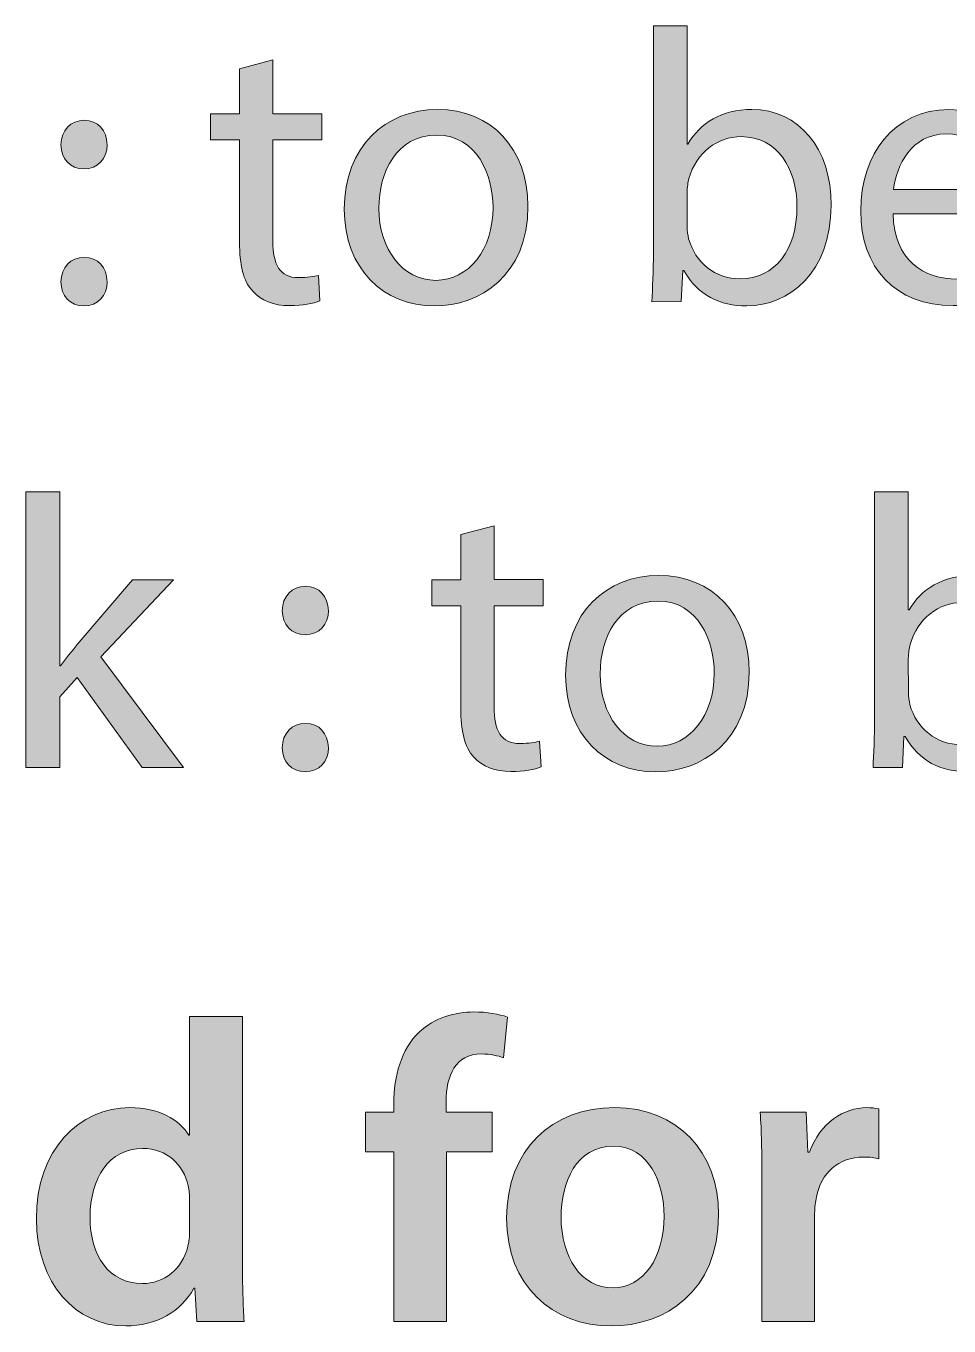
# Model space of a CAD drawing. Header units: inches. Extents: x 589 to 2016, y -1839 to -951.
# Drawn here: x 1831.3 to 1854.86, y -1511.79 to -1478.6 of the extents above; entities that cross this region are included whole.
import ezdxf

# ---------------------------------------------------------------- set-up
doc = ezdxf.new("R2010")
doc.units = ezdxf.units.IN
doc.header["$MEASUREMENT"] = 0
doc.layers.add('Layer 1', color=7, linetype='Continuous')

# ---------------------------------------------------------------- blocks, each defined once
blk = doc.blocks.new('block 115')
at = {"layer": 'Layer 1', "true_color": 0x010101}
h = blk.add_hatch(color=18, dxfattribs=at)
h.dxf.hatch_style = 2
edge = h.paths.add_edge_path()
edge.add_spline(control_points=[(1847.275, -1485.634), (1847.295, -1485.307), (1847.315, -1484.821), (1847.315, -1484.394), (1847.315, -1484.394), (1847.315, -1478.595), (1847.315, -1478.595), (1847.315, -1478.595), (1848.176, -1478.595), (1848.176, -1478.595), (1848.176, -1478.595), (1848.176, -1481.609), (1848.176, -1481.609), (1848.176, -1481.609), (1848.197, -1481.609), (1848.197, -1481.609), (1848.504, -1481.072), (1849.058, -1480.726), (1849.832, -1480.726), (1851.022, -1480.726), (1851.865, -1481.718), (1851.854, -1483.174), (1851.854, -1484.889), (1850.773, -1485.741), (1849.702, -1485.741), (1849.008, -1485.741), (1848.453, -1485.473), (1848.096, -1484.838), (1848.096, -1484.838), (1848.066, -1484.838), (1848.066, -1484.838), (1848.066, -1484.838), (1848.027, -1485.631), (1848.027, -1485.631), (1848.027, -1485.631), (1847.275, -1485.634), (1847.275, -1485.634), (1847.275, -1485.634), (1847.275, -1485.634), (1847.275, -1485.634)], knot_values=[0, 0, 0, 0, 1, 1, 1, 2, 2, 2, 3, 3, 3, 4, 4, 4, 5, 5, 5, 6, 6, 6, 7, 7, 7, 8, 8, 8, 9, 9, 9, 10, 10, 10, 11, 11, 11, 12, 12, 12, 13, 13, 13, 13], degree=3, periodic=1)
edge = h.paths.add_edge_path()
edge.add_spline(control_points=[(1848.176, -1483.711), (1848.176, -1483.821), (1848.197, -1483.929), (1848.215, -1484.028), (1848.384, -1484.633), (1848.889, -1485.05), (1849.524, -1485.05), (1850.436, -1485.05), (1850.981, -1484.306), (1850.981, -1483.205), (1850.981, -1482.243), (1850.485, -1481.42), (1849.553, -1481.42), (1848.958, -1481.42), (1848.403, -1481.826), (1848.224, -1482.49), (1848.203, -1482.589), (1848.174, -1482.709), (1848.174, -1482.848), (1848.174, -1482.848), (1848.176, -1483.711), (1848.176, -1483.711), (1848.176, -1483.711), (1848.176, -1483.711), (1848.176, -1483.711)], knot_values=[0, 0, 0, 0, 1, 1, 1, 2, 2, 2, 3, 3, 3, 4, 4, 4, 5, 5, 5, 6, 6, 6, 7, 7, 7, 8, 8, 8, 8], degree=3, periodic=1)
h = blk.add_hatch(color=18, dxfattribs=at)
h.dxf.hatch_style = 2
edge = h.paths.add_edge_path()
edge.add_spline(control_points=[(1837.6, -1479.459), (1837.6, -1479.459), (1837.6, -1480.836), (1837.6, -1480.836), (1837.6, -1480.836), (1838.85, -1480.836), (1838.85, -1480.836), (1838.85, -1480.836), (1838.85, -1481.501), (1838.85, -1481.501), (1838.85, -1481.501), (1837.6, -1481.501), (1837.6, -1481.501), (1837.6, -1481.501), (1837.6, -1484.087), (1837.6, -1484.087), (1837.6, -1484.682), (1837.769, -1485.02), (1838.254, -1485.02), (1838.482, -1485.02), (1838.651, -1484.991), (1838.762, -1484.961), (1838.762, -1484.961), (1838.801, -1485.615), (1838.801, -1485.615), (1838.632, -1485.684), (1838.365, -1485.734), (1838.028, -1485.734), (1837.622, -1485.734), (1837.294, -1485.606), (1837.086, -1485.368), (1836.839, -1485.111), (1836.749, -1484.684), (1836.749, -1484.119), (1836.749, -1484.119), (1836.749, -1481.502), (1836.749, -1481.502), (1836.749, -1481.502), (1836.007, -1481.502), (1836.007, -1481.502), (1836.007, -1481.502), (1836.007, -1480.837), (1836.007, -1480.837), (1836.007, -1480.837), (1836.749, -1480.837), (1836.749, -1480.837), (1836.749, -1480.837), (1836.749, -1479.687), (1836.749, -1479.687), (1836.749, -1479.687), (1837.6, -1479.459), (1837.6, -1479.459)], knot_values=[0, 0, 0, 0, 1, 1, 1, 2, 2, 2, 3, 3, 3, 4, 4, 4, 5, 5, 5, 6, 6, 6, 7, 7, 7, 8, 8, 8, 9, 9, 9, 10, 10, 10, 11, 11, 11, 12, 12, 12, 13, 13, 13, 14, 14, 14, 15, 15, 15, 16, 16, 16, 17, 17, 17, 17], degree=3, periodic=1)
h = blk.add_hatch(color=18, dxfattribs=at)
h.dxf.hatch_style = 2
edge = h.paths.add_edge_path()
edge.add_spline(control_points=[(1844.112, -1483.195), (1844.112, -1484.97), (1842.884, -1485.743), (1841.724, -1485.743), (1840.424, -1485.743), (1839.424, -1484.791), (1839.424, -1483.275), (1839.424, -1481.669), (1840.474, -1480.728), (1841.802, -1480.728), (1843.18, -1480.728), (1844.112, -1481.729), (1844.112, -1483.195)], knot_values=[0, 0, 0, 0, 1, 1, 1, 2, 2, 2, 3, 3, 3, 4, 4, 4, 4], degree=3, periodic=1)
edge = h.paths.add_edge_path()
edge.add_spline(control_points=[(1840.307, -1483.245), (1840.307, -1484.295), (1840.912, -1485.089), (1841.764, -1485.089), (1842.596, -1485.089), (1843.221, -1484.305), (1843.221, -1483.226), (1843.221, -1482.412), (1842.816, -1481.381), (1841.784, -1481.381), (1840.752, -1481.381), (1840.307, -1482.333), (1840.307, -1483.245)], knot_values=[0, 0, 0, 0, 1, 1, 1, 2, 2, 2, 3, 3, 3, 4, 4, 4, 4], degree=3, periodic=1)
h = blk.add_hatch(color=18, dxfattribs=at)
h.dxf.hatch_style = 2
edge = h.paths.add_edge_path()
edge.add_spline(control_points=[(1853.438, -1483.393), (1853.459, -1484.574), (1854.211, -1485.059), (1855.084, -1485.059), (1855.709, -1485.059), (1856.086, -1484.949), (1856.414, -1484.812), (1856.414, -1484.812), (1856.563, -1485.437), (1856.563, -1485.437), (1856.256, -1485.577), (1855.73, -1485.734), (1854.967, -1485.734), (1853.49, -1485.734), (1852.608, -1484.763), (1852.608, -1483.317), (1852.608, -1481.87), (1853.46, -1480.73), (1854.858, -1480.73), (1856.423, -1480.73), (1856.84, -1482.107), (1856.84, -1482.99), (1856.84, -1483.168), (1856.82, -1483.306), (1856.811, -1483.394), (1856.811, -1483.394), (1853.438, -1483.393), (1853.438, -1483.393), (1853.438, -1483.393), (1853.438, -1483.393), (1853.438, -1483.393)], knot_values=[0, 0, 0, 0, 1, 1, 1, 2, 2, 2, 3, 3, 3, 4, 4, 4, 5, 5, 5, 6, 6, 6, 7, 7, 7, 8, 8, 8, 9, 9, 9, 10, 10, 10, 10], degree=3, periodic=1)
edge = h.paths.add_edge_path()
edge.add_spline(control_points=[(1855.996, -1482.77), (1856.006, -1482.215), (1855.769, -1481.351), (1854.787, -1481.351), (1853.904, -1481.351), (1853.517, -1482.165), (1853.449, -1482.77), (1853.449, -1482.77), (1855.996, -1482.77), (1855.996, -1482.77)], knot_values=[0, 0, 0, 0, 1, 1, 1, 2, 2, 2, 3, 3, 3, 3], degree=3, periodic=1)
h = blk.add_hatch(color=18, dxfattribs=at)
h.dxf.hatch_style = 2
edge = h.paths.add_edge_path()
edge.add_spline(control_points=[(1832.189, -1481.628), (1832.189, -1481.262), (1832.436, -1481.003), (1832.784, -1481.003), (1833.131, -1481.003), (1833.359, -1481.261), (1833.369, -1481.628), (1833.369, -1481.975), (1833.141, -1482.243), (1832.773, -1482.243), (1832.427, -1482.243), (1832.189, -1481.977), (1832.189, -1481.628)], knot_values=[0, 0, 0, 0, 1, 1, 1, 2, 2, 2, 3, 3, 3, 4, 4, 4, 4], degree=3, periodic=1)
edge = h.paths.add_edge_path()
edge.add_spline(control_points=[(1832.189, -1485.127), (1832.189, -1484.761), (1832.436, -1484.502), (1832.784, -1484.502), (1833.131, -1484.502), (1833.359, -1484.76), (1833.369, -1485.127), (1833.369, -1485.475), (1833.141, -1485.742), (1832.773, -1485.742), (1832.427, -1485.743), (1832.189, -1485.476), (1832.189, -1485.127)], knot_values=[0, 0, 0, 0, 1, 1, 1, 2, 2, 2, 3, 3, 3, 4, 4, 4, 4], degree=3, periodic=1)
h = blk.add_hatch(color=18, dxfattribs=at)
h.dxf.hatch_style = 2
edge = h.paths.add_edge_path()
edge.add_spline(control_points=[(1832.159, -1494.931), (1832.159, -1494.931), (1832.18, -1494.931), (1832.18, -1494.931), (1832.298, -1494.762), (1832.466, -1494.555), (1832.605, -1494.386), (1832.605, -1494.386), (1834.013, -1492.731), (1834.013, -1492.731), (1834.013, -1492.731), (1835.064, -1492.731), (1835.064, -1492.731), (1835.064, -1492.731), (1833.209, -1494.704), (1833.209, -1494.704), (1833.209, -1494.704), (1835.321, -1497.53), (1835.321, -1497.53), (1835.321, -1497.53), (1834.259, -1497.53), (1834.259, -1497.53), (1834.259, -1497.53), (1832.604, -1495.229), (1832.604, -1495.229), (1832.604, -1495.229), (1832.158, -1495.724), (1832.158, -1495.724), (1832.158, -1495.724), (1832.158, -1497.529), (1832.158, -1497.529), (1832.158, -1497.529), (1831.296, -1497.529), (1831.296, -1497.529), (1831.296, -1497.529), (1831.296, -1490.49), (1831.296, -1490.49), (1831.296, -1490.49), (1832.158, -1490.49), (1832.158, -1490.49), (1832.158, -1490.49), (1832.159, -1494.931), (1832.159, -1494.931), (1832.159, -1494.931), (1832.159, -1494.931), (1832.159, -1494.931)], knot_values=[0, 0, 0, 0, 1, 1, 1, 2, 2, 2, 3, 3, 3, 4, 4, 4, 5, 5, 5, 6, 6, 6, 7, 7, 7, 8, 8, 8, 9, 9, 9, 10, 10, 10, 11, 11, 11, 12, 12, 12, 13, 13, 13, 14, 14, 14, 15, 15, 15, 15], degree=3, periodic=1)
h = blk.add_hatch(color=18, dxfattribs=at)
h.dxf.hatch_style = 2
edge = h.paths.add_edge_path()
edge.add_spline(control_points=[(1852.924, -1497.529), (1852.944, -1497.202), (1852.962, -1496.716), (1852.962, -1496.289), (1852.962, -1496.289), (1852.962, -1490.491), (1852.962, -1490.491), (1852.962, -1490.491), (1853.824, -1490.491), (1853.824, -1490.491), (1853.824, -1490.491), (1853.824, -1493.504), (1853.824, -1493.504), (1853.824, -1493.504), (1853.844, -1493.504), (1853.844, -1493.504), (1854.152, -1492.969), (1854.706, -1492.622), (1855.48, -1492.622), (1856.67, -1492.622), (1857.513, -1493.614), (1857.501, -1495.07), (1857.501, -1496.784), (1856.421, -1497.635), (1855.35, -1497.635), (1854.655, -1497.635), (1854.1, -1497.368), (1853.744, -1496.733), (1853.744, -1496.733), (1853.714, -1496.733), (1853.714, -1496.733), (1853.714, -1496.733), (1853.675, -1497.527), (1853.675, -1497.527), (1853.675, -1497.527), (1852.924, -1497.529), (1852.924, -1497.529), (1852.924, -1497.529), (1852.924, -1497.529), (1852.924, -1497.529)], knot_values=[0, 0, 0, 0, 1, 1, 1, 2, 2, 2, 3, 3, 3, 4, 4, 4, 5, 5, 5, 6, 6, 6, 7, 7, 7, 8, 8, 8, 9, 9, 9, 10, 10, 10, 11, 11, 11, 12, 12, 12, 13, 13, 13, 13], degree=3, periodic=1)
edge = h.paths.add_edge_path()
edge.add_spline(control_points=[(1853.826, -1495.605), (1853.826, -1495.715), (1853.847, -1495.823), (1853.866, -1495.922), (1854.035, -1496.526), (1854.539, -1496.944), (1855.174, -1496.944), (1856.086, -1496.944), (1856.631, -1496.201), (1856.631, -1495.099), (1856.631, -1494.137), (1856.137, -1493.314), (1855.203, -1493.314), (1854.608, -1493.314), (1854.053, -1493.72), (1853.875, -1494.384), (1853.853, -1494.483), (1853.824, -1494.602), (1853.824, -1494.742), (1853.824, -1494.742), (1853.826, -1495.605), (1853.826, -1495.605), (1853.826, -1495.605), (1853.826, -1495.605), (1853.826, -1495.605)], knot_values=[0, 0, 0, 0, 1, 1, 1, 2, 2, 2, 3, 3, 3, 4, 4, 4, 5, 5, 5, 6, 6, 6, 7, 7, 7, 8, 8, 8, 8], degree=3, periodic=1)
h = blk.add_hatch(color=18, dxfattribs=at)
h.dxf.hatch_style = 2
edge = h.paths.add_edge_path()
edge.add_spline(control_points=[(1843.251, -1491.353), (1843.251, -1491.353), (1843.251, -1492.73), (1843.251, -1492.73), (1843.251, -1492.73), (1844.499, -1492.73), (1844.499, -1492.73), (1844.499, -1492.73), (1844.499, -1493.395), (1844.499, -1493.395), (1844.499, -1493.395), (1843.251, -1493.395), (1843.251, -1493.395), (1843.251, -1493.395), (1843.251, -1495.982), (1843.251, -1495.982), (1843.251, -1496.577), (1843.42, -1496.914), (1843.905, -1496.914), (1844.133, -1496.914), (1844.301, -1496.884), (1844.411, -1496.855), (1844.411, -1496.855), (1844.45, -1497.509), (1844.45, -1497.509), (1844.281, -1497.577), (1844.014, -1497.628), (1843.677, -1497.628), (1843.272, -1497.628), (1842.944, -1497.5), (1842.735, -1497.262), (1842.488, -1497.004), (1842.398, -1496.578), (1842.398, -1496.012), (1842.398, -1496.012), (1842.398, -1493.396), (1842.398, -1493.396), (1842.398, -1493.396), (1841.656, -1493.396), (1841.656, -1493.396), (1841.656, -1493.396), (1841.656, -1492.731), (1841.656, -1492.731), (1841.656, -1492.731), (1842.398, -1492.731), (1842.398, -1492.731), (1842.398, -1492.731), (1842.398, -1491.581), (1842.398, -1491.581), (1842.398, -1491.581), (1843.251, -1491.353), (1843.251, -1491.353)], knot_values=[0, 0, 0, 0, 1, 1, 1, 2, 2, 2, 3, 3, 3, 4, 4, 4, 5, 5, 5, 6, 6, 6, 7, 7, 7, 8, 8, 8, 9, 9, 9, 10, 10, 10, 11, 11, 11, 12, 12, 12, 13, 13, 13, 14, 14, 14, 15, 15, 15, 16, 16, 16, 17, 17, 17, 17], degree=3, periodic=1)
h = blk.add_hatch(color=18, dxfattribs=at)
h.dxf.hatch_style = 2
edge = h.paths.add_edge_path()
edge.add_spline(control_points=[(1849.762, -1495.09), (1849.762, -1496.865), (1848.534, -1497.638), (1847.374, -1497.638), (1846.074, -1497.638), (1845.073, -1496.688), (1845.073, -1495.171), (1845.073, -1493.564), (1846.124, -1492.622), (1847.451, -1492.622), (1848.832, -1492.622), (1849.762, -1493.622), (1849.762, -1495.09)], knot_values=[0, 0, 0, 0, 1, 1, 1, 2, 2, 2, 3, 3, 3, 4, 4, 4, 4], degree=3, periodic=1)
edge = h.paths.add_edge_path()
edge.add_spline(control_points=[(1845.956, -1495.139), (1845.956, -1496.19), (1846.56, -1496.984), (1847.413, -1496.984), (1848.244, -1496.984), (1848.87, -1496.2), (1848.87, -1495.12), (1848.87, -1494.307), (1848.465, -1493.276), (1847.433, -1493.276), (1846.402, -1493.276), (1845.956, -1494.227), (1845.956, -1495.139)], knot_values=[0, 0, 0, 0, 1, 1, 1, 2, 2, 2, 3, 3, 3, 4, 4, 4, 4], degree=3, periodic=1)
h = blk.add_hatch(color=18, dxfattribs=at)
h.dxf.hatch_style = 2
edge = h.paths.add_edge_path()
edge.add_spline(control_points=[(1837.839, -1493.523), (1837.839, -1493.158), (1838.086, -1492.899), (1838.434, -1492.899), (1838.781, -1492.899), (1839.01, -1493.156), (1839.018, -1493.523), (1839.018, -1493.87), (1838.79, -1494.138), (1838.424, -1494.138), (1838.077, -1494.137), (1837.839, -1493.87), (1837.839, -1493.523)], knot_values=[0, 0, 0, 0, 1, 1, 1, 2, 2, 2, 3, 3, 3, 4, 4, 4, 4], degree=3, periodic=1)
edge = h.paths.add_edge_path()
edge.add_spline(control_points=[(1837.839, -1497.023), (1837.839, -1496.657), (1838.086, -1496.399), (1838.434, -1496.399), (1838.781, -1496.399), (1839.01, -1496.656), (1839.018, -1497.023), (1839.018, -1497.369), (1838.79, -1497.636), (1838.424, -1497.636), (1838.077, -1497.636), (1837.839, -1497.37), (1837.839, -1497.023)], knot_values=[0, 0, 0, 0, 1, 1, 1, 2, 2, 2, 3, 3, 3, 4, 4, 4, 4], degree=3, periodic=1)
at = {"layer": 'Layer 1', "lineweight": 0}
for points, knots in [([(1847.275, -1485.634), (1847.295, -1485.307), (1847.315, -1484.821), (1847.315, -1484.394), (1847.315, -1484.394), (1847.315, -1478.595), (1847.315, -1478.595), (1847.315, -1478.595), (1848.176, -1478.595), (1848.176, -1478.595), (1848.176, -1478.595), (1848.176, -1481.609), (1848.176, -1481.609), (1848.176, -1481.609), (1848.197, -1481.609), (1848.197, -1481.609), (1848.504, -1481.072), (1849.058, -1480.726), (1849.832, -1480.726), (1851.022, -1480.726), (1851.865, -1481.718), (1851.854, -1483.174), (1851.854, -1484.889), (1850.773, -1485.741), (1849.702, -1485.741), (1849.008, -1485.741), (1848.453, -1485.473), (1848.096, -1484.838), (1848.096, -1484.838), (1848.066, -1484.838), (1848.066, -1484.838), (1848.066, -1484.838), (1848.027, -1485.631), (1848.027, -1485.631), (1848.027, -1485.631), (1847.275, -1485.634), (1847.275, -1485.634), (1847.275, -1485.634), (1847.275, -1485.634), (1847.275, -1485.634)], [0, 0, 0, 0, 1, 1, 1, 2, 2, 2, 3, 3, 3, 4, 4, 4, 5, 5, 5, 6, 6, 6, 7, 7, 7, 8, 8, 8, 9, 9, 9, 10, 10, 10, 11, 11, 11, 12, 12, 12, 13, 13, 13, 13]), ([(1837.6, -1479.459), (1837.6, -1479.459), (1837.6, -1480.836), (1837.6, -1480.836), (1837.6, -1480.836), (1838.85, -1480.836), (1838.85, -1480.836), (1838.85, -1480.836), (1838.85, -1481.501), (1838.85, -1481.501), (1838.85, -1481.501), (1837.6, -1481.501), (1837.6, -1481.501), (1837.6, -1481.501), (1837.6, -1484.087), (1837.6, -1484.087), (1837.6, -1484.682), (1837.769, -1485.02), (1838.254, -1485.02), (1838.482, -1485.02), (1838.651, -1484.991), (1838.762, -1484.961), (1838.762, -1484.961), (1838.801, -1485.615), (1838.801, -1485.615), (1838.632, -1485.684), (1838.365, -1485.734), (1838.028, -1485.734), (1837.622, -1485.734), (1837.294, -1485.606), (1837.086, -1485.368), (1836.839, -1485.111), (1836.749, -1484.684), (1836.749, -1484.119), (1836.749, -1484.119), (1836.749, -1481.502), (1836.749, -1481.502), (1836.749, -1481.502), (1836.007, -1481.502), (1836.007, -1481.502), (1836.007, -1481.502), (1836.007, -1480.837), (1836.007, -1480.837), (1836.007, -1480.837), (1836.749, -1480.837), (1836.749, -1480.837), (1836.749, -1480.837), (1836.749, -1479.687), (1836.749, -1479.687), (1836.749, -1479.687), (1837.6, -1479.459), (1837.6, -1479.459)], [0, 0, 0, 0, 1, 1, 1, 2, 2, 2, 3, 3, 3, 4, 4, 4, 5, 5, 5, 6, 6, 6, 7, 7, 7, 8, 8, 8, 9, 9, 9, 10, 10, 10, 11, 11, 11, 12, 12, 12, 13, 13, 13, 14, 14, 14, 15, 15, 15, 16, 16, 16, 17, 17, 17, 17]), ([(1844.112, -1483.195), (1844.112, -1484.97), (1842.884, -1485.743), (1841.724, -1485.743), (1840.424, -1485.743), (1839.424, -1484.791), (1839.424, -1483.275), (1839.424, -1481.669), (1840.474, -1480.728), (1841.802, -1480.728), (1843.18, -1480.728), (1844.112, -1481.729), (1844.112, -1483.195)], [0, 0, 0, 0, 1, 1, 1, 2, 2, 2, 3, 3, 3, 4, 4, 4, 4]), ([(1853.438, -1483.393), (1853.459, -1484.574), (1854.211, -1485.059), (1855.084, -1485.059), (1855.709, -1485.059), (1856.086, -1484.949), (1856.414, -1484.812), (1856.414, -1484.812), (1856.563, -1485.437), (1856.563, -1485.437), (1856.256, -1485.577), (1855.73, -1485.734), (1854.967, -1485.734), (1853.49, -1485.734), (1852.608, -1484.763), (1852.608, -1483.317), (1852.608, -1481.87), (1853.46, -1480.73), (1854.858, -1480.73), (1856.423, -1480.73), (1856.84, -1482.107), (1856.84, -1482.99), (1856.84, -1483.168), (1856.82, -1483.306), (1856.811, -1483.394), (1856.811, -1483.394), (1853.438, -1483.393), (1853.438, -1483.393), (1853.438, -1483.393), (1853.438, -1483.393), (1853.438, -1483.393)], [0, 0, 0, 0, 1, 1, 1, 2, 2, 2, 3, 3, 3, 4, 4, 4, 5, 5, 5, 6, 6, 6, 7, 7, 7, 8, 8, 8, 9, 9, 9, 10, 10, 10, 10]), ([(1832.189, -1481.628), (1832.189, -1481.262), (1832.436, -1481.003), (1832.784, -1481.003), (1833.131, -1481.003), (1833.359, -1481.261), (1833.369, -1481.628), (1833.369, -1481.975), (1833.141, -1482.243), (1832.773, -1482.243), (1832.427, -1482.243), (1832.189, -1481.977), (1832.189, -1481.628)], [0, 0, 0, 0, 1, 1, 1, 2, 2, 2, 3, 3, 3, 4, 4, 4, 4]), ([(1840.307, -1483.245), (1840.307, -1484.295), (1840.912, -1485.089), (1841.764, -1485.089), (1842.596, -1485.089), (1843.221, -1484.305), (1843.221, -1483.226), (1843.221, -1482.412), (1842.816, -1481.381), (1841.784, -1481.381), (1840.752, -1481.381), (1840.307, -1482.333), (1840.307, -1483.245)], [0, 0, 0, 0, 1, 1, 1, 2, 2, 2, 3, 3, 3, 4, 4, 4, 4]), ([(1848.176, -1483.711), (1848.176, -1483.821), (1848.197, -1483.929), (1848.215, -1484.028), (1848.384, -1484.633), (1848.889, -1485.05), (1849.524, -1485.05), (1850.436, -1485.05), (1850.981, -1484.306), (1850.981, -1483.205), (1850.981, -1482.243), (1850.485, -1481.42), (1849.553, -1481.42), (1848.958, -1481.42), (1848.403, -1481.826), (1848.224, -1482.49), (1848.203, -1482.589), (1848.174, -1482.709), (1848.174, -1482.848), (1848.174, -1482.848), (1848.176, -1483.711), (1848.176, -1483.711), (1848.176, -1483.711), (1848.176, -1483.711), (1848.176, -1483.711)], [0, 0, 0, 0, 1, 1, 1, 2, 2, 2, 3, 3, 3, 4, 4, 4, 5, 5, 5, 6, 6, 6, 7, 7, 7, 8, 8, 8, 8]), ([(1855.996, -1482.77), (1856.006, -1482.215), (1855.769, -1481.351), (1854.787, -1481.351), (1853.904, -1481.351), (1853.517, -1482.165), (1853.449, -1482.77), (1853.449, -1482.77), (1855.996, -1482.77), (1855.996, -1482.77)], [0, 0, 0, 0, 1, 1, 1, 2, 2, 2, 3, 3, 3, 3]), ([(1832.189, -1485.127), (1832.189, -1484.761), (1832.436, -1484.502), (1832.784, -1484.502), (1833.131, -1484.502), (1833.359, -1484.76), (1833.369, -1485.127), (1833.369, -1485.475), (1833.141, -1485.742), (1832.773, -1485.742), (1832.427, -1485.743), (1832.189, -1485.476), (1832.189, -1485.127)], [0, 0, 0, 0, 1, 1, 1, 2, 2, 2, 3, 3, 3, 4, 4, 4, 4]), ([(1832.159, -1494.931), (1832.159, -1494.931), (1832.18, -1494.931), (1832.18, -1494.931), (1832.298, -1494.762), (1832.466, -1494.555), (1832.605, -1494.386), (1832.605, -1494.386), (1834.013, -1492.731), (1834.013, -1492.731), (1834.013, -1492.731), (1835.064, -1492.731), (1835.064, -1492.731), (1835.064, -1492.731), (1833.209, -1494.704), (1833.209, -1494.704), (1833.209, -1494.704), (1835.321, -1497.53), (1835.321, -1497.53), (1835.321, -1497.53), (1834.259, -1497.53), (1834.259, -1497.53), (1834.259, -1497.53), (1832.604, -1495.229), (1832.604, -1495.229), (1832.604, -1495.229), (1832.158, -1495.724), (1832.158, -1495.724), (1832.158, -1495.724), (1832.158, -1497.529), (1832.158, -1497.529), (1832.158, -1497.529), (1831.296, -1497.529), (1831.296, -1497.529), (1831.296, -1497.529), (1831.296, -1490.49), (1831.296, -1490.49), (1831.296, -1490.49), (1832.158, -1490.49), (1832.158, -1490.49), (1832.158, -1490.49), (1832.159, -1494.931), (1832.159, -1494.931), (1832.159, -1494.931), (1832.159, -1494.931), (1832.159, -1494.931)], [0, 0, 0, 0, 1, 1, 1, 2, 2, 2, 3, 3, 3, 4, 4, 4, 5, 5, 5, 6, 6, 6, 7, 7, 7, 8, 8, 8, 9, 9, 9, 10, 10, 10, 11, 11, 11, 12, 12, 12, 13, 13, 13, 14, 14, 14, 15, 15, 15, 15]), ([(1852.924, -1497.529), (1852.944, -1497.202), (1852.962, -1496.716), (1852.962, -1496.289), (1852.962, -1496.289), (1852.962, -1490.491), (1852.962, -1490.491), (1852.962, -1490.491), (1853.824, -1490.491), (1853.824, -1490.491), (1853.824, -1490.491), (1853.824, -1493.504), (1853.824, -1493.504), (1853.824, -1493.504), (1853.844, -1493.504), (1853.844, -1493.504), (1854.152, -1492.969), (1854.706, -1492.622), (1855.48, -1492.622), (1856.67, -1492.622), (1857.513, -1493.614), (1857.501, -1495.07), (1857.501, -1496.784), (1856.421, -1497.635), (1855.35, -1497.635), (1854.655, -1497.635), (1854.1, -1497.368), (1853.744, -1496.733), (1853.744, -1496.733), (1853.714, -1496.733), (1853.714, -1496.733), (1853.714, -1496.733), (1853.675, -1497.527), (1853.675, -1497.527), (1853.675, -1497.527), (1852.924, -1497.529), (1852.924, -1497.529), (1852.924, -1497.529), (1852.924, -1497.529), (1852.924, -1497.529)], [0, 0, 0, 0, 1, 1, 1, 2, 2, 2, 3, 3, 3, 4, 4, 4, 5, 5, 5, 6, 6, 6, 7, 7, 7, 8, 8, 8, 9, 9, 9, 10, 10, 10, 11, 11, 11, 12, 12, 12, 13, 13, 13, 13]), ([(1843.251, -1491.353), (1843.251, -1491.353), (1843.251, -1492.73), (1843.251, -1492.73), (1843.251, -1492.73), (1844.499, -1492.73), (1844.499, -1492.73), (1844.499, -1492.73), (1844.499, -1493.395), (1844.499, -1493.395), (1844.499, -1493.395), (1843.251, -1493.395), (1843.251, -1493.395), (1843.251, -1493.395), (1843.251, -1495.982), (1843.251, -1495.982), (1843.251, -1496.577), (1843.42, -1496.914), (1843.905, -1496.914), (1844.133, -1496.914), (1844.301, -1496.884), (1844.411, -1496.855), (1844.411, -1496.855), (1844.45, -1497.509), (1844.45, -1497.509), (1844.281, -1497.577), (1844.014, -1497.628), (1843.677, -1497.628), (1843.272, -1497.628), (1842.944, -1497.5), (1842.735, -1497.262), (1842.488, -1497.004), (1842.398, -1496.578), (1842.398, -1496.012), (1842.398, -1496.012), (1842.398, -1493.396), (1842.398, -1493.396), (1842.398, -1493.396), (1841.656, -1493.396), (1841.656, -1493.396), (1841.656, -1493.396), (1841.656, -1492.731), (1841.656, -1492.731), (1841.656, -1492.731), (1842.398, -1492.731), (1842.398, -1492.731), (1842.398, -1492.731), (1842.398, -1491.581), (1842.398, -1491.581), (1842.398, -1491.581), (1843.251, -1491.353), (1843.251, -1491.353)], [0, 0, 0, 0, 1, 1, 1, 2, 2, 2, 3, 3, 3, 4, 4, 4, 5, 5, 5, 6, 6, 6, 7, 7, 7, 8, 8, 8, 9, 9, 9, 10, 10, 10, 11, 11, 11, 12, 12, 12, 13, 13, 13, 14, 14, 14, 15, 15, 15, 16, 16, 16, 17, 17, 17, 17]), ([(1849.762, -1495.09), (1849.762, -1496.865), (1848.534, -1497.638), (1847.374, -1497.638), (1846.074, -1497.638), (1845.073, -1496.688), (1845.073, -1495.171), (1845.073, -1493.564), (1846.124, -1492.622), (1847.451, -1492.622), (1848.832, -1492.622), (1849.762, -1493.622), (1849.762, -1495.09)], [0, 0, 0, 0, 1, 1, 1, 2, 2, 2, 3, 3, 3, 4, 4, 4, 4]), ([(1837.839, -1493.523), (1837.839, -1493.158), (1838.086, -1492.899), (1838.434, -1492.899), (1838.781, -1492.899), (1839.01, -1493.156), (1839.018, -1493.523), (1839.018, -1493.87), (1838.79, -1494.138), (1838.424, -1494.138), (1838.077, -1494.137), (1837.839, -1493.87), (1837.839, -1493.523)], [0, 0, 0, 0, 1, 1, 1, 2, 2, 2, 3, 3, 3, 4, 4, 4, 4]), ([(1845.956, -1495.139), (1845.956, -1496.19), (1846.56, -1496.984), (1847.413, -1496.984), (1848.244, -1496.984), (1848.87, -1496.2), (1848.87, -1495.12), (1848.87, -1494.307), (1848.465, -1493.276), (1847.433, -1493.276), (1846.402, -1493.276), (1845.956, -1494.227), (1845.956, -1495.139)], [0, 0, 0, 0, 1, 1, 1, 2, 2, 2, 3, 3, 3, 4, 4, 4, 4]), ([(1853.826, -1495.605), (1853.826, -1495.715), (1853.847, -1495.823), (1853.866, -1495.922), (1854.035, -1496.526), (1854.539, -1496.944), (1855.174, -1496.944), (1856.086, -1496.944), (1856.631, -1496.201), (1856.631, -1495.099), (1856.631, -1494.137), (1856.137, -1493.314), (1855.203, -1493.314), (1854.608, -1493.314), (1854.053, -1493.72), (1853.875, -1494.384), (1853.853, -1494.483), (1853.824, -1494.602), (1853.824, -1494.742), (1853.824, -1494.742), (1853.826, -1495.605), (1853.826, -1495.605), (1853.826, -1495.605), (1853.826, -1495.605), (1853.826, -1495.605)], [0, 0, 0, 0, 1, 1, 1, 2, 2, 2, 3, 3, 3, 4, 4, 4, 5, 5, 5, 6, 6, 6, 7, 7, 7, 8, 8, 8, 8]), ([(1837.839, -1497.023), (1837.839, -1496.657), (1838.086, -1496.399), (1838.434, -1496.399), (1838.781, -1496.399), (1839.01, -1496.656), (1839.018, -1497.023), (1839.018, -1497.369), (1838.79, -1497.636), (1838.424, -1497.636), (1838.077, -1497.636), (1837.839, -1497.37), (1837.839, -1497.023)], [0, 0, 0, 0, 1, 1, 1, 2, 2, 2, 3, 3, 3, 4, 4, 4, 4])]:
    blk.add_open_spline(points, degree=3, knots=knots, dxfattribs=at)
blk = doc.blocks.new('block 116')
at = {"layer": 'Layer 1', "true_color": 0x010101}
h = blk.add_hatch(color=18, dxfattribs=at)
h.dxf.hatch_style = 2
edge = h.paths.add_edge_path()
edge.add_spline(control_points=[(1840.688, -1511.666), (1840.688, -1511.666), (1840.688, -1507.337), (1840.688, -1507.337), (1840.688, -1507.337), (1839.964, -1507.337), (1839.964, -1507.337), (1839.964, -1507.337), (1839.964, -1506.33), (1839.964, -1506.33), (1839.964, -1506.33), (1840.688, -1506.33), (1840.688, -1506.33), (1840.688, -1506.33), (1840.688, -1506.1), (1840.688, -1506.1), (1840.688, -1505.411), (1840.873, -1504.72), (1841.335, -1504.282), (1841.729, -1503.91), (1842.265, -1503.767), (1842.724, -1503.767), (1843.085, -1503.767), (1843.371, -1503.822), (1843.589, -1503.898), (1843.589, -1503.898), (1843.492, -1504.939), (1843.492, -1504.939), (1843.351, -1504.884), (1843.162, -1504.84), (1842.924, -1504.84), (1842.254, -1504.84), (1842.024, -1505.399), (1842.024, -1506.057), (1842.024, -1506.057), (1842.024, -1506.33), (1842.024, -1506.33), (1842.024, -1506.33), (1843.197, -1506.33), (1843.197, -1506.33), (1843.197, -1506.33), (1843.197, -1507.337), (1843.197, -1507.337), (1843.197, -1507.337), (1842.035, -1507.337), (1842.035, -1507.337), (1842.035, -1507.337), (1842.035, -1511.666), (1842.035, -1511.666), (1842.035, -1511.666), (1840.688, -1511.666), (1840.688, -1511.666)], knot_values=[0, 0, 0, 0, 1, 1, 1, 2, 2, 2, 3, 3, 3, 4, 4, 4, 5, 5, 5, 6, 6, 6, 7, 7, 7, 8, 8, 8, 9, 9, 9, 10, 10, 10, 11, 11, 11, 12, 12, 12, 13, 13, 13, 14, 14, 14, 15, 15, 15, 16, 16, 16, 17, 17, 17, 17], degree=3, periodic=1)
h = blk.add_hatch(color=18, dxfattribs=at)
h.dxf.hatch_style = 2
edge = h.paths.add_edge_path()
edge.add_spline(control_points=[(1836.821, -1503.886), (1836.821, -1503.886), (1836.821, -1510.164), (1836.821, -1510.164), (1836.821, -1510.712), (1836.843, -1511.303), (1836.865, -1511.666), (1836.865, -1511.666), (1835.66, -1511.666), (1835.66, -1511.666), (1835.66, -1511.666), (1835.605, -1510.82), (1835.605, -1510.82), (1835.605, -1510.82), (1835.583, -1510.82), (1835.583, -1510.82), (1835.266, -1511.414), (1834.62, -1511.784), (1833.841, -1511.784), (1832.57, -1511.784), (1831.563, -1510.7), (1831.563, -1509.057), (1831.552, -1507.271), (1832.67, -1506.21), (1833.951, -1506.21), (1834.686, -1506.21), (1835.211, -1506.515), (1835.453, -1506.91), (1835.453, -1506.91), (1835.475, -1506.91), (1835.475, -1506.91), (1835.475, -1506.91), (1835.475, -1503.886), (1835.475, -1503.886), (1835.475, -1503.886), (1836.822, -1503.886), (1836.822, -1503.886), (1836.822, -1503.886), (1836.822, -1503.886), (1836.822, -1503.886), (1836.822, -1503.886), (1836.821, -1503.886), (1836.821, -1503.886)], knot_values=[0, 0, 0, 0, 1, 1, 1, 2, 2, 2, 3, 3, 3, 4, 4, 4, 5, 5, 5, 6, 6, 6, 7, 7, 7, 8, 8, 8, 9, 9, 9, 10, 10, 10, 11, 11, 11, 12, 12, 12, 13, 13, 13, 14, 14, 14, 14], degree=3, periodic=1)
edge = h.paths.add_edge_path()
edge.add_spline(control_points=[(1835.473, -1508.554), (1835.473, -1508.443), (1835.463, -1508.313), (1835.44, -1508.204), (1835.319, -1507.677), (1834.892, -1507.251), (1834.279, -1507.251), (1833.413, -1507.251), (1832.932, -1508.017), (1832.932, -1509.014), (1832.932, -1509.991), (1833.413, -1510.701), (1834.268, -1510.701), (1834.816, -1510.701), (1835.298, -1510.328), (1835.429, -1509.748), (1835.463, -1509.628), (1835.473, -1509.496), (1835.473, -1509.354), (1835.473, -1509.354), (1835.473, -1508.554), (1835.473, -1508.554)], knot_values=[0, 0, 0, 0, 1, 1, 1, 2, 2, 2, 3, 3, 3, 4, 4, 4, 5, 5, 5, 6, 6, 6, 7, 7, 7, 7], degree=3, periodic=1)
h = blk.add_hatch(color=18, dxfattribs=at)
h.dxf.hatch_style = 2
edge = h.paths.add_edge_path()
edge.add_spline(control_points=[(1848.981, -1508.948), (1848.981, -1510.909), (1847.601, -1511.785), (1846.241, -1511.785), (1844.729, -1511.785), (1843.568, -1510.745), (1843.568, -1509.036), (1843.568, -1507.282), (1844.719, -1506.209), (1846.329, -1506.209), (1847.918, -1506.209), (1848.981, -1507.326), (1848.981, -1508.948)], knot_values=[0, 0, 0, 0, 1, 1, 1, 2, 2, 2, 3, 3, 3, 4, 4, 4, 4], degree=3, periodic=1)
edge = h.paths.add_edge_path()
edge.add_spline(control_points=[(1844.959, -1509.003), (1844.959, -1510.033), (1845.464, -1510.809), (1846.286, -1510.809), (1847.053, -1510.809), (1847.588, -1510.054), (1847.588, -1508.98), (1847.588, -1508.148), (1847.215, -1507.193), (1846.295, -1507.193), (1845.343, -1507.195), (1844.959, -1508.115), (1844.959, -1509.003)], knot_values=[0, 0, 0, 0, 1, 1, 1, 2, 2, 2, 3, 3, 3, 4, 4, 4, 4], degree=3, periodic=1)
h = blk.add_hatch(color=18, dxfattribs=at)
h.dxf.hatch_style = 2
edge = h.paths.add_edge_path()
edge.add_spline(control_points=[(1850.086, -1508.05), (1850.086, -1507.326), (1850.076, -1506.811), (1850.042, -1506.33), (1850.042, -1506.33), (1851.213, -1506.33), (1851.213, -1506.33), (1851.213, -1506.33), (1851.258, -1507.35), (1851.258, -1507.35), (1851.258, -1507.35), (1851.302, -1507.35), (1851.302, -1507.35), (1851.564, -1506.593), (1852.189, -1506.21), (1852.759, -1506.21), (1852.89, -1506.21), (1852.967, -1506.221), (1853.076, -1506.244), (1853.076, -1506.244), (1853.076, -1507.515), (1853.076, -1507.515), (1852.966, -1507.492), (1852.846, -1507.471), (1852.682, -1507.471), (1852.035, -1507.471), (1851.597, -1507.889), (1851.477, -1508.491), (1851.455, -1508.612), (1851.433, -1508.754), (1851.433, -1508.908), (1851.433, -1508.908), (1851.433, -1511.669), (1851.433, -1511.669), (1851.433, -1511.669), (1850.086, -1511.669), (1850.086, -1511.669), (1850.086, -1511.669), (1850.086, -1508.05), (1850.086, -1508.05), (1850.086, -1508.05), (1850.086, -1508.05), (1850.086, -1508.05)], knot_values=[0, 0, 0, 0, 1, 1, 1, 2, 2, 2, 3, 3, 3, 4, 4, 4, 5, 5, 5, 6, 6, 6, 7, 7, 7, 8, 8, 8, 9, 9, 9, 10, 10, 10, 11, 11, 11, 12, 12, 12, 13, 13, 13, 14, 14, 14, 14], degree=3, periodic=1)
at = {"layer": 'Layer 1', "lineweight": 0}
for points, knots in [([(1840.688, -1511.666), (1840.688, -1511.666), (1840.688, -1507.337), (1840.688, -1507.337), (1840.688, -1507.337), (1839.964, -1507.337), (1839.964, -1507.337), (1839.964, -1507.337), (1839.964, -1506.33), (1839.964, -1506.33), (1839.964, -1506.33), (1840.688, -1506.33), (1840.688, -1506.33), (1840.688, -1506.33), (1840.688, -1506.1), (1840.688, -1506.1), (1840.688, -1505.411), (1840.873, -1504.72), (1841.335, -1504.282), (1841.729, -1503.91), (1842.265, -1503.767), (1842.724, -1503.767), (1843.085, -1503.767), (1843.371, -1503.822), (1843.589, -1503.898), (1843.589, -1503.898), (1843.492, -1504.939), (1843.492, -1504.939), (1843.351, -1504.884), (1843.162, -1504.84), (1842.924, -1504.84), (1842.254, -1504.84), (1842.024, -1505.399), (1842.024, -1506.057), (1842.024, -1506.057), (1842.024, -1506.33), (1842.024, -1506.33), (1842.024, -1506.33), (1843.197, -1506.33), (1843.197, -1506.33), (1843.197, -1506.33), (1843.197, -1507.337), (1843.197, -1507.337), (1843.197, -1507.337), (1842.035, -1507.337), (1842.035, -1507.337), (1842.035, -1507.337), (1842.035, -1511.666), (1842.035, -1511.666), (1842.035, -1511.666), (1840.688, -1511.666), (1840.688, -1511.666)], [0, 0, 0, 0, 1, 1, 1, 2, 2, 2, 3, 3, 3, 4, 4, 4, 5, 5, 5, 6, 6, 6, 7, 7, 7, 8, 8, 8, 9, 9, 9, 10, 10, 10, 11, 11, 11, 12, 12, 12, 13, 13, 13, 14, 14, 14, 15, 15, 15, 16, 16, 16, 17, 17, 17, 17]), ([(1836.821, -1503.886), (1836.821, -1503.886), (1836.821, -1510.164), (1836.821, -1510.164), (1836.821, -1510.712), (1836.843, -1511.303), (1836.865, -1511.666), (1836.865, -1511.666), (1835.66, -1511.666), (1835.66, -1511.666), (1835.66, -1511.666), (1835.605, -1510.82), (1835.605, -1510.82), (1835.605, -1510.82), (1835.583, -1510.82), (1835.583, -1510.82), (1835.266, -1511.414), (1834.62, -1511.784), (1833.841, -1511.784), (1832.57, -1511.784), (1831.563, -1510.7), (1831.563, -1509.057), (1831.552, -1507.271), (1832.67, -1506.21), (1833.951, -1506.21), (1834.686, -1506.21), (1835.211, -1506.515), (1835.453, -1506.91), (1835.453, -1506.91), (1835.475, -1506.91), (1835.475, -1506.91), (1835.475, -1506.91), (1835.475, -1503.886), (1835.475, -1503.886), (1835.475, -1503.886), (1836.822, -1503.886), (1836.822, -1503.886), (1836.822, -1503.886), (1836.822, -1503.886), (1836.822, -1503.886), (1836.822, -1503.886), (1836.821, -1503.886), (1836.821, -1503.886)], [0, 0, 0, 0, 1, 1, 1, 2, 2, 2, 3, 3, 3, 4, 4, 4, 5, 5, 5, 6, 6, 6, 7, 7, 7, 8, 8, 8, 9, 9, 9, 10, 10, 10, 11, 11, 11, 12, 12, 12, 13, 13, 13, 14, 14, 14, 14]), ([(1848.981, -1508.948), (1848.981, -1510.909), (1847.601, -1511.785), (1846.241, -1511.785), (1844.729, -1511.785), (1843.568, -1510.745), (1843.568, -1509.036), (1843.568, -1507.282), (1844.719, -1506.209), (1846.329, -1506.209), (1847.918, -1506.209), (1848.981, -1507.326), (1848.981, -1508.948)], [0, 0, 0, 0, 1, 1, 1, 2, 2, 2, 3, 3, 3, 4, 4, 4, 4]), ([(1850.086, -1508.05), (1850.086, -1507.326), (1850.076, -1506.811), (1850.042, -1506.33), (1850.042, -1506.33), (1851.213, -1506.33), (1851.213, -1506.33), (1851.213, -1506.33), (1851.258, -1507.35), (1851.258, -1507.35), (1851.258, -1507.35), (1851.302, -1507.35), (1851.302, -1507.35), (1851.564, -1506.593), (1852.189, -1506.21), (1852.759, -1506.21), (1852.89, -1506.21), (1852.967, -1506.221), (1853.076, -1506.244), (1853.076, -1506.244), (1853.076, -1507.515), (1853.076, -1507.515), (1852.966, -1507.492), (1852.846, -1507.471), (1852.682, -1507.471), (1852.035, -1507.471), (1851.597, -1507.889), (1851.477, -1508.491), (1851.455, -1508.612), (1851.433, -1508.754), (1851.433, -1508.908), (1851.433, -1508.908), (1851.433, -1511.669), (1851.433, -1511.669), (1851.433, -1511.669), (1850.086, -1511.669), (1850.086, -1511.669), (1850.086, -1511.669), (1850.086, -1508.05), (1850.086, -1508.05), (1850.086, -1508.05), (1850.086, -1508.05), (1850.086, -1508.05)], [0, 0, 0, 0, 1, 1, 1, 2, 2, 2, 3, 3, 3, 4, 4, 4, 5, 5, 5, 6, 6, 6, 7, 7, 7, 8, 8, 8, 9, 9, 9, 10, 10, 10, 11, 11, 11, 12, 12, 12, 13, 13, 13, 14, 14, 14, 14]), ([(1835.473, -1508.554), (1835.473, -1508.443), (1835.463, -1508.313), (1835.44, -1508.204), (1835.319, -1507.677), (1834.892, -1507.251), (1834.279, -1507.251), (1833.413, -1507.251), (1832.932, -1508.017), (1832.932, -1509.014), (1832.932, -1509.991), (1833.413, -1510.701), (1834.268, -1510.701), (1834.816, -1510.701), (1835.298, -1510.328), (1835.429, -1509.748), (1835.463, -1509.628), (1835.473, -1509.496), (1835.473, -1509.354), (1835.473, -1509.354), (1835.473, -1508.554), (1835.473, -1508.554)], [0, 0, 0, 0, 1, 1, 1, 2, 2, 2, 3, 3, 3, 4, 4, 4, 5, 5, 5, 6, 6, 6, 7, 7, 7, 7]), ([(1844.959, -1509.003), (1844.959, -1510.033), (1845.464, -1510.809), (1846.286, -1510.809), (1847.053, -1510.809), (1847.588, -1510.054), (1847.588, -1508.98), (1847.588, -1508.148), (1847.215, -1507.193), (1846.295, -1507.193), (1845.343, -1507.195), (1844.959, -1508.115), (1844.959, -1509.003)], [0, 0, 0, 0, 1, 1, 1, 2, 2, 2, 3, 3, 3, 4, 4, 4, 4])]:
    blk.add_open_spline(points, degree=3, knots=knots, dxfattribs=at)
blk = doc.blocks.new('block 113')
at = {"layer": 'Layer 1'}
for name in ['block 115', 'block 116']:
    blk.add_blockref(name, (0, 0), dxfattribs=at)

msp = doc.modelspace()

# ---------------------------------------------------------------- block references
at = {"layer": 'Layer 1'}
msp.add_blockref('block 113', (0, 0), dxfattribs=at)

doc.saveas('drawing.dxf')
